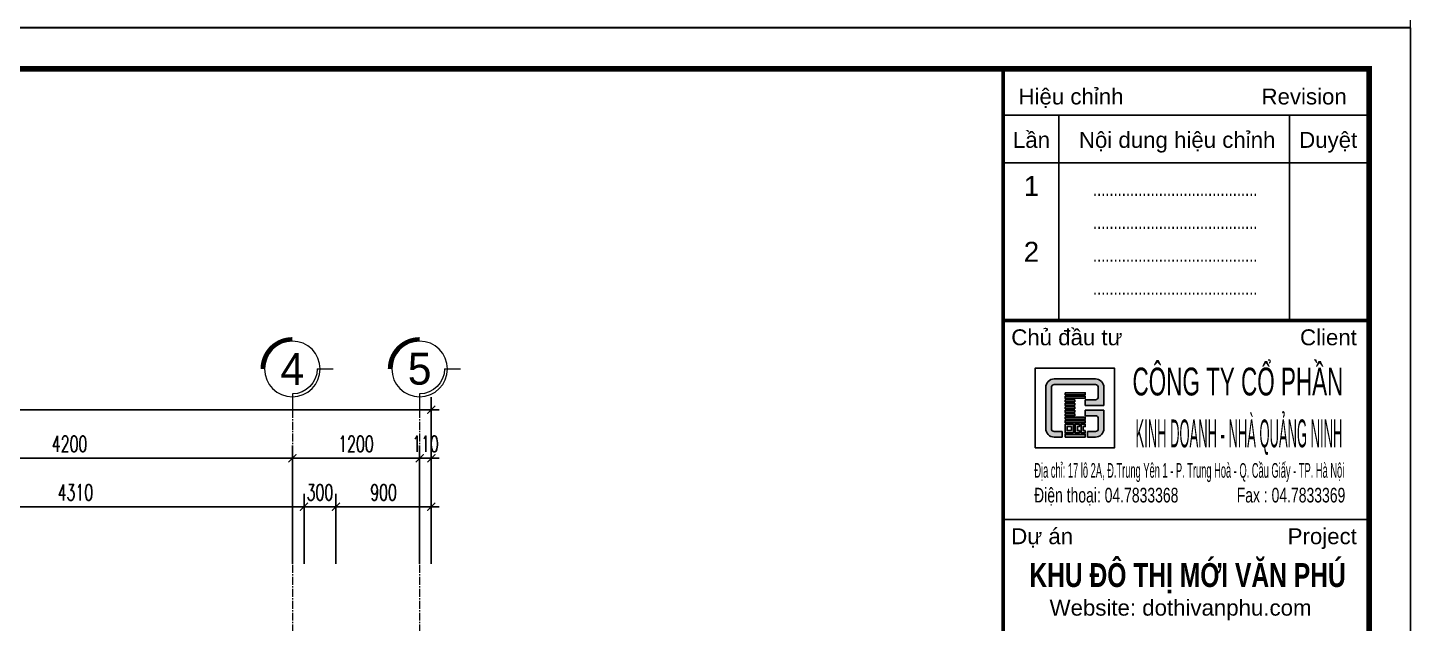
# Model space of a CAD drawing. Header units: millimetres. Extents: x -229618 to 2906, y -178063 to 96806.
# Drawn here: x -199148 to -186113, y -116711 to -111097 of the extents above; entities that cross this region are included whole.
import ezdxf
from ezdxf.enums import TextEntityAlignment as Align

# ---------------------------------------------------------------- set-up
doc = ezdxf.new("R2010")
doc.units = ezdxf.units.MM
doc.header["$LTSCALE"] = 200
doc.header["$MEASUREMENT"] = 0
doc.header["$PDMODE"] = 3
doc.header["$PDSIZE"] = 50
doc.linetypes.add('CENTER2', pattern=[1.125, 0.75, -0.125, 0.125, -0.125])
doc.layers.get('0').update_dxf_attribs({"color": 95, "linetype": 'CONTINUOUS'})
doc.layers.get('DEFPOINTS').update_dxf_attribs({"linetype": 'CONTINUOUS'})
for name, color, linetype in [('DIM', 251, 'CONTINUOUS'), ('KHUNGTEN', 7, 'CONTINUOUS'), ('MANH', 9, 'CONTINUOUS'), ('TEXT', 33, 'CONTINUOUS')]:
    doc.layers.add(name, color=color, linetype=linetype)
for name, color, linetype, lineweight in [('hatch', 250, 'CONTINUOUS', 5), ('thay', 7, 'CONTINUOUS', 18), ('tim', 18, 'CENTER2', 9)]:
    doc.layers.add(name, color=color, linetype=linetype, lineweight=lineweight)
doc.layers.add('in', color=203, linetype='CONTINUOUS', lineweight=5, plot=False)
doc.styles.add('Aria H B iso', font='Vharialb_0.ttf')
doc.styles.add('Aria H iso', font='Vharial_0.ttf')
doc.styles.add('Arial iso', font='vnarial_0.ttf')
doc.styles.add('Arial N  iso', font='vnarialn_0.ttf')
doc.styles.add('dam', font='Vhavanb_0.ttf', dxfattribs={"width": 0.9, "height": 450})
doc.styles.add('khung', font='Vhcentn_0.ttf')
doc.styles.add('NHO2', font='vncc-rms.shx', dxfattribs={"width": 0.65})
doc.styles.add('Scale', font='vnsimli.shx', dxfattribs={"width": 0.65, "bigfont": 'bigfont.shx'})
doc.dimstyles.new('Scale', dxfattribs={"dimscale": 75, "dimtxt": 2, "dimasz": 1, "dimexe": 1.6, "dimexo": 0, "dimgap": 0.8, "dimtad": 1, "dimdec": 0, "dimzin": 0, "dimdsep": 46, "dimtxsty": 'Scale', "dimblk": 'ARCHTICK', "dimcen": 0.1, "dimdle": 1, "dimclrd": 256, "dimclre": 256, "dimclrt": 3, "dimadec": 0, "dimazin": 0, "dimtfac": 1, "dimtdec": 0, "dimtix": 1, "dimtmove": 2, "dimatfit": 3, "dimldrblk": 'ARCHTICK', "dimfxl": 0, "dimtolj": 1, "dimtzin": 0, "dimarcsym": 0})

# ---------------------------------------------------------------- blocks, each defined once
blk = doc.blocks.new('LO GO NHA QUANG NINH')
at = {"layer": 'hatch', "lineweight": -2}
for points in [[(865, 759, 0.414214), (759, 865), (241, 865, 0.414214), (135, 759), (135, 500), (205, 500), (205, 759, -0.414214), (241, 795), (759, 795, -0.414214), (795, 759), (795, 640, -0.414214), (759, 604), (632, 604), (632, 533), (865, 533)], [(342, 205), (241, 205, -0.414214), (205, 241), (205, 500), (135, 500), (135, 241, 0.414214), (241, 135), (342, 135)], [(865, 474), (632, 474), (632, 404), (759, 404, -0.414214), (795, 368), (795, 241, -0.414214), (759, 205), (658, 205), (658, 135), (759, 135, 0.414214), (865, 241)]]:
    blk.add_hatch(color=32, dxfattribs=at).paths.add_polyline_path(points)
h = blk.add_hatch(color=32, dxfattribs=at)
h.paths.add_polyline_path([(378, 428), (499, 428), (499, 404), (378, 404)])
h.paths.add_polyline_path([(378, 472), (499, 472), (499, 448), (378, 448)])
h.paths.add_polyline_path([(378, 516), (499, 516), (499, 492), (378, 492)])
h.paths.add_polyline_path([(378, 560), (499, 560), (499, 536), (378, 536)])
h.paths.add_polyline_path([(378, 604), (499, 604), (499, 580), (378, 580)])
h.paths.add_polyline_path([(378, 648), (632, 648), (632, 624), (378, 624)])
h.paths.add_polyline_path([(378, 692), (632, 692), (632, 668), (378, 668)])
h = blk.add_hatch(color=32, dxfattribs=at)
h.paths.add_polyline_path([(378, 316), (632, 316), (632, 340), (378, 340)])
h.paths.add_polyline_path([(378, 360), (632, 360), (632, 384), (378, 384)])
h.paths.add_polyline_path([(632, 216), (632, 188), (578, 188), (578, 296), (632, 296), (632, 268), (606, 268), (606, 216)])
h.paths.add_polyline_path([(558, 216), (558, 188), (503, 188), (503, 296), (558, 296), (558, 268), (532, 268), (532, 216)])
h.paths.add_polyline_path([(458, 216), (403, 216), (403, 268), (458, 268)], flags=16)
h.paths.add_polyline_path([(483, 188), (378, 188), (378, 296), (483, 296)])
h.paths.add_polyline_path([(378, 135), (632, 135), (632, 168), (378, 168)])
for p, q in [((632, 533), (632, 604)), ((865, 533), (632, 533)), ((865, 474), (632, 474)), ((632, 404), (632, 474)), ((342, 205), (342, 135)), ((658, 205), (658, 135))]:
    blk.add_line(p, q, dxfattribs=at)
for points in [[(865, 533), (865, 759, 0.414214), (759, 865), (241, 865, 0.414214), (135, 759), (135, 241, 0.414214), (241, 135), (342, 135)], [(632, 604), (759, 604, 0.414214), (795, 640), (795, 759, 0.414214), (759, 795), (241, 795, 0.414214), (205, 759), (205, 241, 0.414214), (241, 205), (342, 205)], [(658, 205), (759, 205, 0.414214), (795, 241), (795, 368, 0.414214), (759, 404), (632, 404)], [(658, 135), (759, 135, 0.414214), (865, 241), (865, 474)]]:
    blk.add_lwpolyline(points, format="xyb", dxfattribs=at)
for points in [[(378, 692), (632, 692), (632, 668), (378, 668)], [(378, 648), (632, 648), (632, 624), (378, 624)], [(378, 604), (499, 604), (499, 580), (378, 580)], [(378, 560), (499, 560), (499, 536), (378, 536)], [(378, 516), (499, 516), (499, 492), (378, 492)], [(378, 472), (499, 472), (499, 448), (378, 448)], [(378, 428), (499, 428), (499, 404), (378, 404)], [(378, 360), (632, 360), (632, 384), (378, 384)], [(378, 316), (632, 316), (632, 340), (378, 340)], [(483, 188), (378, 188), (378, 296), (483, 296)], [(458, 216), (403, 216), (403, 268), (458, 268)], [(378, 135), (632, 135), (632, 168), (378, 168)]]:
    blk.add_lwpolyline(points, close=True, dxfattribs=at)
for points in [[(558, 216), (558, 188), (503, 188), (503, 296), (558, 296), (558, 268), (532, 268), (532, 216), (558, 216)], [(632, 216), (632, 188), (578, 188), (578, 296), (632, 296), (632, 268), (606, 268), (606, 216), (632, 216)]]:
    blk.add_lwpolyline(points, dxfattribs=at)
at = {"layer": 'thay', "lineweight": -2}
blk.add_lwpolyline([(0, 0), (1000, 0), (1000, 1000), (0, 1000)], close=True, dxfattribs=at)
blk = doc.blocks.new('KhungA3')
at = {"layer": 'DEFPOINTS', "color": 8}
blk.add_lwpolyline([(-3.74, 3.81), (416.31, 3.81), (416.31, 300.81), (-3.74, 300.81)], close=True, dxfattribs=at)
at = {"layer": 'KHUNGTEN', "color": 4}
for points, const_width in [([(7.54, 8.99), (411.13, 8.99), (411.13, 295.64), (7.54, 295.64)], 0.724), ([(365.13, 295.64), (411.13, 295.64), (411.13, 8.99), (365.13, 8.99)], 0.466)]:
    blk.add_lwpolyline(points, close=True, dxfattribs=dict(at, const_width=const_width))
at = {"layer": 'KHUNGTEN', "color": 8, "const_width": 0.207}
for points in [[(365.13, 289.81), (411.13, 289.81)], [(372.13, 289.81), (372.13, 264.01)], [(401.13, 289.81), (401.13, 264.01)], [(365.13, 283.81), (411.13, 283.81)], [(365.13, 239.01), (411.13, 239.01)]]:
    blk.add_lwpolyline(points, dxfattribs=at)
at = {"layer": 'KHUNGTEN', "color": 4, "const_width": 0.466}
blk.add_lwpolyline([(365.13, 264.01), (411.13, 264.01)], dxfattribs=at)
at = {"layer": 'KHUNGTEN'}
blk.add_lwpolyline([(369.13, 248.01), (379.13, 248.01), (379.13, 258.01), (369.13, 258.01)], close=True, dxfattribs=at)
at = {"layer": 'DIM', "linetype": 'Continuous', "xscale": 0.009999999999999998, "yscale": 0.009999999999999998, "zscale": 0.009999999999999992}
blk.add_blockref('LO GO NHA QUANG NINH', (369.13, 248.01), dxfattribs=at)
at = {"layer": 'KHUNGTEN', "color": 8, "style": 'Arial iso'}
for s, height, width, p in [('HiÖu chØnh', 2, 1, (367.05, 291.16)), ('Chñ ®Çu t\xad', 2, 1, (366.14, 260.9)), ('§iÖn tho¹i: 04.7833368', 1.8479, 0.679517, (369.01, 241.14)), ('Dù ¸n', 2, 1, (366.14, 235.9)), ('Website: dothivanphu.com', 2, 1, (370.96, 226.92))]:
    blk.add_text(s, height=height, dxfattribs=dict(at, width=width)).set_placement(p)
for s, height, width, p in [('Revision', 2, 1, (408.31, 291.16)), ('Client', 2, 1, (409.58, 260.9)), ('Fax : 04.7833369', 1.8479, 0.679517, (408.13, 241.14)), ('Project', 2, 1, (409.58, 235.9))]:
    blk.add_text(s, height=height, dxfattribs=dict(at, width=width)).set_placement(p, align=Align.RIGHT)
at = {"layer": 'KHUNGTEN', "color": 8, "style": 'Arial iso', "width": 1}
for s, p in [('LÇn', (368.68, 286.71)), ('Néi dung hiÖu chØnh', (386.99, 286.71)), ('DuyÖt', (405.98, 286.71))]:
    blk.add_text(s, height=2, dxfattribs=at).set_placement(p, align=Align.MIDDLE_CENTER)
at = {"layer": 'KHUNGTEN', "color": 8}
for s, height, style, width, p in [('1', 2.5, 'Arial N  iso', 1, (368.68, 279.67)), ('........................................', 1.738, 'NHO2', 0.8, (386.75, 279.67)), ('........................................', 1.738, 'NHO2', 0.8, (386.75, 275.53)), ('2', 2.5, 'Arial N  iso', 1, (368.68, 271.4)), ('........................................', 1.738, 'NHO2', 0.8, (386.75, 271.4)), ('........................................', 1.738, 'NHO2', 0.8, (386.75, 267.26))]:
    blk.add_text(s, height=height, dxfattribs=dict(at, style=style, width=width)).set_placement(p, align=Align.CENTER)
at = {"layer": 'KHUNGTEN', "style": 'khung'}
for s, width, p, p2 in [('c«ng ty cæ phÇn', 0.567651, (381.38, 254.59), (407.88, 254.59)), ('KINH DOANH - NHµ QU¶NG NINH', 0.310766, (381.76, 248.07), (407.76, 248.07))]:
    blk.add_text(s, height=3.5, dxfattribs=dict(at, width=width)).set_placement(p, p2, align=Align.FIT)
at = {"layer": 'KHUNGTEN', "color": 8, "style": 'Arial iso', "width": 0.452509}
blk.add_text('§Þa chØ: 17 l« 2A, §.Trung Yªn 1 - P. Trung Hoµ - Q. CÇu GiÊy - TP. Hµ Néi', height=1.8479, dxfattribs=at).set_placement((369.04, 244.25), (408, 244.25), align=Align.FIT)
at = {"layer": 'KHUNGTEN', "color": 7, "style": 'Aria H B iso', "width": 0.742905}
blk.add_text('KHU §¤ THÞ MíI V¡N PHó', height=3, dxfattribs=at).set_placement((368.41, 230.52), (408.19, 230.52), align=Align.FIT)
blk = doc.blocks.new('_ArchTick')
at = {"color": 0, "linetype": 'ByBlock', "const_width": 0.15}
blk.add_lwpolyline([(-0.5, -0.5), (0.5, 0.5)], dxfattribs=at)
blk = doc.blocks.new('*D1801')
at = {"layer": 'DEFPOINTS', "color": 0, "linetype": 'Continuous'}
for p in [(-196653, -115155), (-200853, -116150), (-196653, -116150)]:
    blk.add_point(p, dxfattribs=at)
at = {"layer": 'DIM', "linetype": 'Continuous', "lineweight": -2}
for p, q in [((-200853, -116150), (-200853, -115035)), ((-196653, -116150), (-196653, -115035)), ((-200928, -115155), (-196578, -115155))]:
    blk.add_line(p, q, dxfattribs=at)
at = {"layer": 'DIM', "linetype": 'Continuous', "lineweight": -2, "xscale": 75, "yscale": 75, "zscale": 75, "rotation": 180}
blk.add_blockref('_ArchTick', (-200853, -115155), dxfattribs=at)
at = {"layer": 'DIM', "linetype": 'Continuous', "lineweight": -2, "xscale": 75, "yscale": 75, "zscale": 75}
blk.add_blockref('_ArchTick', (-196653, -115155), dxfattribs=at)
at = {"layer": 'DIM', "color": 3, "linetype": 'Continuous', "insert": (-198753, -115020), "char_height": 150, "attachment_point": 5, "style": 'Scale'}
blk.add_mtext('\\A1;4200', dxfattribs=at)
blk = doc.blocks.new('*D1802')
at = {"layer": 'DEFPOINTS', "color": 0, "linetype": 'Continuous'}
for p in [(-195453, -115155), (-196653, -116150), (-195453, -116150)]:
    blk.add_point(p, dxfattribs=at)
at = {"layer": 'DIM', "linetype": 'Continuous', "lineweight": -2}
for p, q in [((-196653, -116150), (-196653, -115035)), ((-195453, -116150), (-195453, -115035)), ((-196728, -115155), (-195378, -115155))]:
    blk.add_line(p, q, dxfattribs=at)
at = {"layer": 'DIM', "linetype": 'Continuous', "lineweight": -2, "xscale": 75, "yscale": 75, "zscale": 75, "rotation": 180}
blk.add_blockref('_ArchTick', (-196653, -115155), dxfattribs=at)
at = {"layer": 'DIM', "linetype": 'Continuous', "lineweight": -2, "xscale": 75, "yscale": 75, "zscale": 75}
blk.add_blockref('_ArchTick', (-195453, -115155), dxfattribs=at)
at = {"layer": 'DIM', "color": 3, "linetype": 'Continuous', "insert": (-196053, -115020), "char_height": 150, "attachment_point": 5, "style": 'Scale'}
blk.add_mtext('\\A1;1200', dxfattribs=at)
blk = doc.blocks.new('*D1803')
at = {"layer": 'DEFPOINTS', "color": 0, "linetype": 'Continuous'}
for p in [(-195343, -114698), (-209363, -116150), (-195343, -116150)]:
    blk.add_point(p, dxfattribs=at)
at = {"layer": 'DIM', "linetype": 'Continuous', "lineweight": -2}
for p, q in [((-209363, -116150), (-209363, -114578)), ((-195343, -116150), (-195343, -114578)), ((-209438, -114698), (-195268, -114698))]:
    blk.add_line(p, q, dxfattribs=at)
at = {"layer": 'DIM', "linetype": 'Continuous', "lineweight": -2, "xscale": 75, "yscale": 75, "zscale": 75, "rotation": 180}
blk.add_blockref('_ArchTick', (-209363, -114698), dxfattribs=at)
at = {"layer": 'DIM', "linetype": 'Continuous', "lineweight": -2, "xscale": 75, "yscale": 75, "zscale": 75}
blk.add_blockref('_ArchTick', (-195343, -114698), dxfattribs=at)
at = {"layer": 'DIM', "color": 3, "linetype": 'Continuous', "insert": (-202353, -114563), "char_height": 150, "attachment_point": 5, "style": 'Scale'}
blk.add_mtext('\\A1;14020', dxfattribs=at)
blk = doc.blocks.new('tr')
at = {"layer": 'thay', "ltscale": 600}
for p, q in [((0, -200), (0, 0)), ((313, -513), (513, -513))]:
    blk.add_line(p, q, dxfattribs=at)
at = {"layer": 'thay', "ltscale": 600, "const_width": 50}
blk.add_lwpolyline([(-375, -513, 0.414214), (0, -888, 0.414214)], format="xyb", dxfattribs=at)
at = {"layer": 'thay', "ltscale": 600}
blk.add_circle((0, -513), 350, dxfattribs=at)
blk.add_arc((0, -513), 313, 0, 90, dxfattribs=at)
at = {"layer": 'TEXT', "linetype": 'Continuous', "style": 'Aria H iso'}
blk.add_attdef('A', text='', height=350, dxfattribs=at).set_placement((0, -671), align=Align.CENTER)
blk = doc.blocks.new('*D2029')
at = {"layer": 'DEFPOINTS', "color": 0, "linetype": 'Continuous'}
for p in [(-196543, -115612), (-200853, -116150), (-196543, -116150)]:
    blk.add_point(p, dxfattribs=at)
at = {"layer": 'DIM', "linetype": 'Continuous', "lineweight": -2}
for p, q in [((-200928, -115612), (-196468, -115612)), ((-200853, -116150), (-200853, -115492)), ((-196543, -116150), (-196543, -115492))]:
    blk.add_line(p, q, dxfattribs=at)
at = {"layer": 'DIM', "linetype": 'Continuous', "lineweight": -2, "xscale": 75, "yscale": 75, "zscale": 75, "rotation": 180}
blk.add_blockref('_ArchTick', (-200853, -115612), dxfattribs=at)
at = {"layer": 'DIM', "linetype": 'Continuous', "lineweight": -2, "xscale": 75, "yscale": 75, "zscale": 75}
blk.add_blockref('_ArchTick', (-196543, -115612), dxfattribs=at)
at = {"layer": 'DIM', "color": 3, "linetype": 'Continuous', "insert": (-198698, -115477), "char_height": 150, "attachment_point": 5, "style": 'Scale'}
blk.add_mtext('\\A1;4310', dxfattribs=at)
blk = doc.blocks.new('*D2030')
at = {"layer": 'DEFPOINTS', "color": 0, "linetype": 'Continuous'}
for p in [(-196243, -115612), (-196543, -116150), (-196243, -116150)]:
    blk.add_point(p, dxfattribs=at)
at = {"layer": 'DIM', "linetype": 'Continuous', "lineweight": -2}
for p, q in [((-196543, -115612), (-196618, -115612)), ((-196543, -116150), (-196543, -115492)), ((-196543, -115612), (-196243, -115612)), ((-196243, -116150), (-196243, -115492)), ((-196243, -115612), (-196168, -115612))]:
    blk.add_line(p, q, dxfattribs=at)
at = {"layer": 'DIM', "linetype": 'Continuous', "lineweight": -2, "xscale": 75, "yscale": 75, "zscale": 75}
blk.add_blockref('_ArchTick', (-196543, -115612), dxfattribs=at)
at = {"layer": 'DIM', "linetype": 'Continuous', "lineweight": -2, "xscale": 75, "yscale": 75, "zscale": 75, "rotation": 180}
blk.add_blockref('_ArchTick', (-196243, -115612), dxfattribs=at)
at = {"layer": 'DIM', "color": 3, "linetype": 'Continuous', "insert": (-196393, -115477), "char_height": 150, "attachment_point": 5, "style": 'Scale'}
blk.add_mtext('\\A1;300', dxfattribs=at)
blk = doc.blocks.new('*D2031')
at = {"layer": 'DEFPOINTS', "color": 0, "linetype": 'Continuous'}
for p in [(-195343, -115612), (-196243, -116150), (-195343, -116150)]:
    blk.add_point(p, dxfattribs=at)
at = {"layer": 'DIM', "linetype": 'Continuous', "lineweight": -2}
for p, q in [((-196318, -115612), (-195268, -115612)), ((-196243, -116150), (-196243, -115492)), ((-195343, -116150), (-195343, -115492))]:
    blk.add_line(p, q, dxfattribs=at)
at = {"layer": 'DIM', "linetype": 'Continuous', "lineweight": -2, "xscale": 75, "yscale": 75, "zscale": 75, "rotation": 180}
blk.add_blockref('_ArchTick', (-196243, -115612), dxfattribs=at)
at = {"layer": 'DIM', "linetype": 'Continuous', "lineweight": -2, "xscale": 75, "yscale": 75, "zscale": 75}
blk.add_blockref('_ArchTick', (-195343, -115612), dxfattribs=at)
at = {"layer": 'DIM', "color": 3, "linetype": 'Continuous', "insert": (-195793, -115477), "char_height": 150, "attachment_point": 5, "style": 'Scale'}
blk.add_mtext('\\A1;900', dxfattribs=at)
blk = doc.blocks.new('*D2092')
at = {"layer": 'DEFPOINTS', "color": 0, "linetype": 'Continuous'}
for p in [(-195453, -115155), (-195453, -116150), (-195343, -116150)]:
    blk.add_point(p, dxfattribs=at)
at = {"layer": 'DIM', "linetype": 'Continuous', "lineweight": -2}
for p, q in [((-195453, -116150), (-195453, -115035)), ((-195343, -116150), (-195343, -115035)), ((-195453, -115155), (-195528, -115155)), ((-195343, -115155), (-195453, -115155)), ((-195343, -115155), (-195268, -115155))]:
    blk.add_line(p, q, dxfattribs=at)
at = {"layer": 'DIM', "linetype": 'Continuous', "lineweight": -2, "xscale": 75, "yscale": 75, "zscale": 75}
blk.add_blockref('_ArchTick', (-195453, -115155), dxfattribs=at)
at = {"layer": 'DIM', "linetype": 'Continuous', "lineweight": -2, "xscale": 75, "yscale": 75, "zscale": 75, "rotation": 180}
blk.add_blockref('_ArchTick', (-195343, -115155), dxfattribs=at)
at = {"layer": 'DIM', "color": 3, "linetype": 'Continuous', "insert": (-195398, -115020), "char_height": 150, "attachment_point": 5, "style": 'Scale'}
blk.add_mtext('\\A1;110', dxfattribs=at)

msp = doc.modelspace()

# ---------------------------------------------------------------- linework, layer by layer
at = {"layer": 'in', "linetype": 'Continuous'}
for points in [[(-217616.4, -111096.6), (-186113.1, -111096.6), (-186113.1, -88821.6), (-217616.4, -88821.6)], [(-217616.4, -133371.6), (-186113.1, -133371.6), (-186113.1, -111096.6), (-217616.4, -111096.6)]]:
    msp.add_lwpolyline(points, close=True, dxfattribs=at)
at = {"layer": 'tim', "ltscale": 0.5}
for p, q in [((-196653, -114698.2), (-196653, -126980.2)), ((-195453, -114698.2), (-195453, -126980.2))]:
    msp.add_line(p, q, dxfattribs=at)

# ---------------------------------------------------------------- block references
at = {"layer": 'KHUNGTEN', "xscale": 75, "yscale": 75, "zscale": 75.00000000000009}
msp.add_blockref('KhungA3', (-217336, -133657.6), dxfattribs=at)
at = {"layer": 'MANH', "xscale": -0.75, "yscale": 0.75, "zscale": 0.75, "rotation": 180}
for p in [(-196653, -114698.2), (-195453, -114698.2)]:
    msp.add_blockref('tr', p, dxfattribs=at)

# ---------------------------------------------------------------- texts
at = {"layer": 'TEXT', "linetype": 'Continuous', "style": 'dam'}
for s, p in [('4', (-196653, -114313.3)), ('5', (-195453, -114313.3))]:
    msp.add_text(s, height=300, dxfattribs=at).set_placement(p, align=Align.MIDDLE)

# ---------------------------------------------------------------- dimensions: what is measured, and where the dimension line sits
at = {"layer": 'DIM', "linetype": 'Continuous'}
for base, p1, p2, picture, middle in [((-195343, -114698.2), (-209363, -116149.7), (-195343, -116149.7), '*D1803', (-202353, -114563.2)), ((-196653, -115155), (-200853, -116149.7), (-196653, -116149.7), '*D1801', (-198753, -115020)), ((-195453, -115155), (-196653, -116149.7), (-195453, -116149.7), '*D1802', (-196053, -115020))]:
    dim = msp.add_linear_dim(base=base, p1=p1, p2=p2, dimstyle='Scale', dxfattribs=at)
    dim.commit()
    dim.dimension.update_dxf_attribs({"geometry": picture, "text_midpoint": middle})
for base, p1, p2, picture, middle in [((-195453, -115155), (-195343, -116149.7), (-195453, -116149.7), '*D2092', (-195398, -115020)), ((-196543, -115611.8), (-200853, -116149.7), (-196543, -116149.7), '*D2029', (-198698, -115476.8)), ((-196243, -115611.8), (-196543, -116149.7), (-196243, -116149.7), '*D2030', (-196393, -115476.8)), ((-195343, -115611.8), (-196243, -116149.7), (-195343, -116149.7), '*D2031', (-195793, -115476.8))]:
    dim = msp.add_linear_dim(base=base, p1=p1, p2=p2, dimstyle='Scale', override={"dimfxl": 70}, dxfattribs=at)
    dim.commit()
    dim.dimension.update_dxf_attribs({"geometry": picture, "text_midpoint": middle})

doc.saveas('drawing.dxf')
